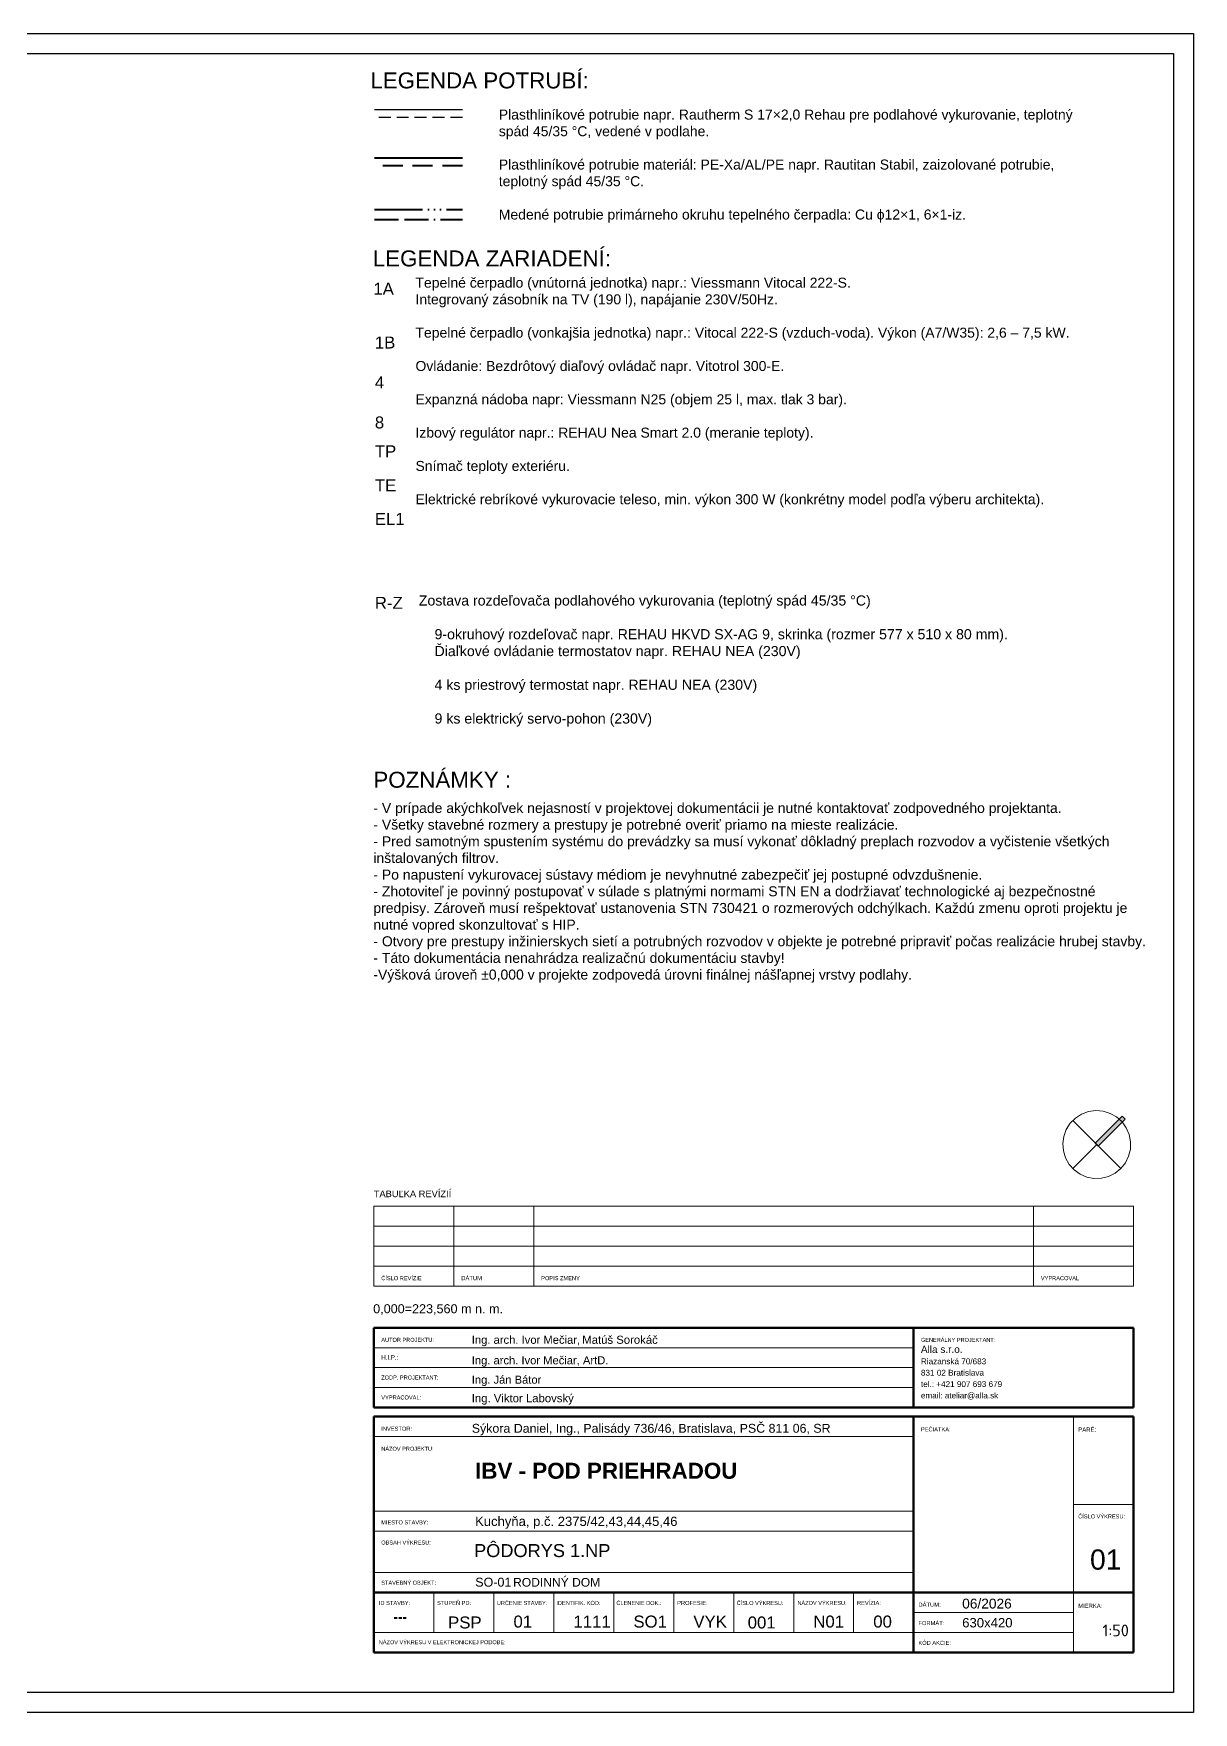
# Model space of a CAD drawing. Header units: millimetres. Extents: x 1046 to 79138, y -20101 to 54562.
# Drawn here: x 28289 to 42796, y 389 to 21389 of the extents above; entities that cross this region are included whole.
import ezdxf

# ---------------------------------------------------------------- set-up
doc = ezdxf.new("R2010")
doc.units = ezdxf.units.MM
for name, pattern in [('ACAD_ISO06W100', [36, 24, -3, 0, -3, 0, -3, 0, -3]), ('ACAD_ISO11W100', [33, 12, -3, 12, -3, 0, -3]), ('DASH', [75, 50, -25])]:
    doc.linetypes.add(name, pattern=pattern)
doc.layers.add('NETLAC', color=6, linetype='Continuous', plot=False)
for name, color, linetype, lineweight in [('Schedule Graphics', 7, 'Continuous', 9), ('Text Notes', 7, 'Continuous', 9), ('vyk-privod-45', 240, 'Continuous', 40), ('vyk-tc-privod', 175, 'ACAD_ISO06W100', 40), ('vyk-tc-vratka', 30, 'ACAD_ISO11W100', 40), ('vyk-vratka_35°C', 132, 'DASH', 40), ('vyk_POPIS', 7, 'Continuous', 20)]:
    doc.layers.add(name, color=color, linetype=linetype, lineweight=lineweight)
doc.layers.add('vyk-privod-45 PODL', color=1, linetype='Continuous')
doc.layers.add('vyk-vratka_35°C PODL', color=5, linetype='DASH')
doc.styles.add('ARIAL', font='arial.ttf')
doc.styles.add('Arial$001H0', font='arial.ttf')
doc.styles.add('Arial$101H0', font='arialbd.ttf')
doc.styles.add('Arial_B', font='arialbd.ttf', dxfattribs={"width": 0.8, "height": 3})
doc.styles.add('ISOCPEUR$001H0', font='isocpeur.ttf')
doc.styles.add('Microsoft Sans Serif$001H0', font='micross.ttf')
doc.styles.get("Standard").update_dxf_attribs({"font": 'arial.ttf'})

msp = doc.modelspace()

# ---------------------------------------------------------------- hatches: boundary and pattern name
at = {"true_color": 0x000007}
msp.add_hatch(color=7, dxfattribs=at).paths.add_polyline_path([(41567.9, 7511), (41903.7, 7846.9), (41941.8, 7808.7), (41606, 7472.9)])

# ---------------------------------------------------------------- linework, layer by layer
at = {"color": 7, "linetype": 'Continuous', "lineweight": 9, "true_color": 0x000007}
for p, q in [((41320.6, 7823.2), (41255.7, 7758.2)), ((41887.4, 7191.4), (41286.4, 7792.4)), ((41398.1, 7872.7), (41320.6, 7823.2)), ((41484.3, 7904.4), (41398.1, 7872.7)), ((41575.4, 7916.8), (41484.3, 7904.4)), ((41903.7, 7846.9), (41567.8, 7511)), ((41567.8, 7511), (41903.7, 7846.9)), ((41667, 7909.3), (41575.4, 7916.8)), ((41606, 7472.9), (41941.8, 7808.7)), ((41941.8, 7808.7), (41606, 7472.9)), ((41754.8, 7882.3), (41667, 7909.3)), ((41834.8, 7837.1), (41754.8, 7882.3)), ((41903.2, 7775.7), (41834.8, 7837.1)), ((41956.9, 7701.1), (41903.2, 7775.7)), ((41941.8, 7808.7), (41903.7, 7846.9)), ((41941.8, 7808.7), (41903.7, 7846.9)), ((41174.5, 7594.5), (41162.1, 7503.4)), ((41206.2, 7680.8), (41174.5, 7594.5)), ((41255.7, 7758.2), (41206.2, 7680.8)), ((41993.2, 7616.7), (41956.9, 7701.1)), ((42010.5, 7526.4), (41993.2, 7616.7)), ((41162.1, 7503.4), (41169.5, 7411.8)), ((41169.5, 7411.8), (41196.5, 7324)), ((41586.9, 7491.9), (41286.4, 7191.4)), ((41548.8, 7530), (41586.9, 7491.9)), ((41567.8, 7511), (41606, 7472.9)), ((41567.8, 7511), (41606, 7472.9)), ((41985.8, 7345.4), (42008, 7434.6)), ((42008, 7434.6), (42010.5, 7526.4)), ((41196.5, 7324), (41241.7, 7244)), ((41241.7, 7244), (41303.1, 7175.6)), ((41303.1, 7175.6), (41377.7, 7122)), ((41815.8, 7133.8), (41887.4, 7191.4)), ((41887.4, 7191.4), (41945, 7263)), ((41945, 7263), (41985.8, 7345.4)), ((41377.7, 7122), (41462.2, 7085.7)), ((41462.2, 7085.7), (41552.4, 7068.3)), ((41552.4, 7068.3), (41644.3, 7070.8)), ((41644.3, 7070.8), (41733.5, 7093)), ((41733.5, 7093), (41815.8, 7133.8)), ((32546.4, 6722.2), (32546.4, 5722.2)), ((32546.4, 6722.2), (42046.1, 6722.2)), ((33546.3, 6722.2), (33546.3, 5722.2)), ((34546.3, 6722.2), (34546.3, 5722.2)), ((40796.2, 6722.2), (40796.2, 5722.2)), ((42046.1, 5722.2), (42046.1, 6722.2)), ((32546.4, 6472.2), (42046.1, 6472.2)), ((32546.4, 6222.2), (42046.1, 6222.2)), ((32546.4, 5972.2), (42046.1, 5972.2)), ((32546.4, 5722.2), (42046.1, 5722.2)), ((39296.2, 4201.1), (39296.2, 5201.1)), ((39296.2, 4951.1), (32546.4, 4951.1)), ((39296.2, 4701.1), (32546.4, 4701.1)), ((39296.2, 4451.1), (32546.4, 4451.1)), ((41296.1, 1138.6), (41296.1, 4088.5)), ((39296.2, 3838.6), (32546.4, 3838.6)), ((39296.2, 3088.5), (39296.2, 1888.6)), ((41296.1, 2988.5), (42046.1, 2988.5)), ((39296.2, 2904), (32546.4, 2904)), ((39296.2, 2654), (32546.4, 2654)), ((39296.2, 2138.5), (32546.4, 2138.5)), ((33296.3, 1888.6), (33296.3, 1388.6)), ((34046.3, 1888.6), (34046.3, 1388.6)), ((34796.3, 1888.6), (34796.3, 1388.6)), ((35546.3, 1888.6), (35546.3, 1388.6)), ((36296.3, 1888.6), (36296.3, 1388.6)), ((37046.3, 1888.6), (37046.3, 1388.6)), ((37796.2, 1888.6), (37796.2, 1388.6)), ((38546.2, 1888.6), (38546.2, 1388.6)), ((39296.2, 1888.6), (39296.2, 1138.6)), ((42046.1, 1888.6), (39296.2, 1888.6)), ((41296.1, 1638.6), (39296.2, 1638.6)), ((41296.1, 1388.6), (32546.4, 1388.6))]:
    msp.add_line(p, q, dxfattribs=at)
at = {"color": 7, "linetype": 'Continuous', "lineweight": 70, "true_color": 0x000007}
for p, q in [((32546.4, 5201.1), (42046.1, 5201.1)), ((32546.4, 5201.1), (32546.4, 4201.1)), ((39296.2, 5201.1), (39296.2, 4201.1)), ((42046.1, 5201.1), (42046.1, 4201.1)), ((42046.1, 4201.1), (32546.4, 4201.1)), ((32546.4, 1138.6), (32546.4, 4088.5)), ((39296.2, 4088.5), (32546.4, 4088.5)), ((39296.2, 4088.5), (39296.2, 1888.6)), ((42046.1, 4088.5), (39296.2, 4088.5)), ((42046.1, 4088.5), (42046.1, 1138.6)), ((32546.4, 1888.6), (39296.2, 1888.6)), ((39296.2, 1888.6), (39296.2, 1138.6)), ((42046.1, 1888.6), (39296.2, 1888.6)), ((42046.1, 1138.6), (32546.4, 1138.6))]:
    msp.add_line(p, q, dxfattribs=at)
msp.add_lwpolyline([(1296.1, 21138.6), (42546.1, 21138.6), (42546.1, 638.6), (1296.1, 638.6)], close=True)
at = {"layer": 'NETLAC'}
msp.add_lwpolyline([(1046.1, 21388.6), (42796.1, 21388.6), (42796.1, 388.6), (1046.1, 388.6)], close=True, dxfattribs=at)
at = {"layer": 'vyk-privod-45'}
msp.add_line((32552.4, 19833.1), (33655.5, 19833.1), dxfattribs=at)
at = {"layer": 'vyk-privod-45 PODL', "lineweight": 30}
msp.add_line((32552.4, 20438.2), (33655.5, 20438.2), dxfattribs=at)
at = {"layer": 'vyk-tc-privod', "ltscale": 25}
msp.add_line((32552.4, 19189.8), (33655.5, 19189.8), dxfattribs=at)
at = {"layer": 'vyk-tc-vratka', "ltscale": 25}
msp.add_line((32552.4, 19061.5), (33655.5, 19061.5), dxfattribs=at)
at = {"layer": 'vyk-vratka_35°C', "ltscale": 5}
msp.add_line((33655.5, 19733.1), (32552.4, 19733.1), dxfattribs=at)
at = {"layer": 'vyk-vratka_35°C PODL', "lineweight": 30, "ltscale": 3}
msp.add_line((33655.5, 20338.2), (32552.4, 20338.2), dxfattribs=at)

# ---------------------------------------------------------------- texts
at = {"color": 7, "true_color": 0x000007}
for s, height, style, p in [('TABUĽKA REVÍZIÍ', 83.197, 'Arial$001H0', (32544.3, 6833.5)), ('ČÍSLO REVÍZIE', 50.471, 'Arial$001H0', (32637.9, 5795.1)), ('DÁTUM', 52.36, 'Arial$001H0', (33637.9, 5795.1)), ('POPIS ZMENY', 50.708, 'Arial$001H0', (34637.8, 5795.1)), ('VYPRACOVAL', 50.61, 'Arial$001H0', (40887.8, 5795.1)), ('0,000=223,560 m n. m.', 112.735, 'Arial$001H0', (32536.7, 5381.8)), ('AUTOR PROJEKTU:', 50.247, 'Arial$001H0', (32637.9, 5024)), ('Ing. arch. Ivor Mečiar, ', 100.358, 'Arial$001H0', (33769.8, 4999.5)), ('Matúš Sorokáč', 101.461, 'Arial$001H0', (35151.5, 4999.5)), ('GENERÁLNY PROJEKTANT:', 49.938, 'Arial$001H0', (39387.8, 5024)), ('H.I.P.:', 54.91, 'Arial$001H0', (32637.9, 4802.9)), ('Ing. arch. Ivor Mečiar, ArtD.', 100.071, 'Arial$001H0', (33769.8, 4743.2)), ('Alla s.r.o.', 89.515, 'Microsoft Sans Serif$001H0', (39387.8, 4885.7)), ('831 02 Bratislava', 73.068, 'Arial$001H0', (39387.8, 4601.3)), ('Riazanská 70/683', 73.014, 'Arial$001H0', (39387.8, 4743.5)), ('ZODP. PROJEKTANT:', 50.163, 'Arial$001H0', (32637.9, 4552.9)), ('Ing. Ján Bátor', 100.071, 'Arial$001H0', (33769.8, 4501)), ('tel.: +421 907 693 679', 72.862, 'Arial$001H0', (39387.8, 4459.1)), ('VYPRACOVAL:', 50.548, 'Arial$001H0', (32637.9, 4302.9)), ('Ing. Viktor Labovský', 101.461, 'Arial$001H0', (33769.8, 4268.6)), ('email: ateliar@alla.sk', 72.73, 'Arial$001H0', (39387.8, 4316.9)), ('Sýkora Daniel, Ing., Palisády 736/46, Bratislava, PSČ 811 06, SR', 110.942, 'Arial$001H0', (33769.8, 3887)), ('INVESTOR:', 51.15, 'Arial$001H0', (32637.9, 3911.4)), ('PEČIATKA:', 50.99, 'Arial$001H0', (39387.8, 3904.3)), ('PARÉ:', 53.39, 'Arial$001H0', (41355.3, 3899.4)), ('NÁZOV PROJEKTU:', 50.175, 'Arial$001H0', (32637.9, 3661.6)), ('IBV - POD PRIEHRADOU', 200.348, 'Arial$101H0', (33811.6, 3311.5)), ('MIESTO STAVBY:', 50.389, 'Arial$001H0', (32637.9, 2740.7)), ('Kuchyňa, p.č. 2375/42,43,44,45,46', 116.805, 'Arial$001H0', (33811.5, 2720.6)), ('ČÍSLO VÝKRESU:', 50.282, 'Arial$001H0', (41355.3, 2815.1)), ('OBSAH VÝKRESU:', 50.223, 'Arial$001H0', (32637.9, 2488.6)), ('PÔDORYS 1.NP', 162.702, 'Microsoft Sans Serif$001H0', (33798.9, 2331.5)), ('01', 253.02, 'Microsoft Sans Serif$001H0', (41502.6, 2174.3)), ('STAVEBNÝ OBJEKT:', 50.131, 'Arial$001H0', (32637.9, 1986.1)), (' SO-01 ', 111.95, 'Arial$001H0', (33769.8, 1961.9)), ('RODINNÝ DOM', 108.022, 'Arial$001H0', (34286.6, 1961.9)), ('ID STAVBY:', 51.19, 'Arial$001H0', (32606.7, 1732.6)), ('STUPEŇ PD:', 50.78, 'Arial$001H0', (33335.4, 1732.6)), ('URČENIE STAVBY:', 50.196, 'Arial$001H0', (34083.3, 1732.6)), ('IDENTIFIK. KÓD:', 50.346, 'Arial$001H0', (34828.5, 1732.6)), ('ČLENENIE DOK.:', 50.324, 'Arial$001H0', (35579.1, 1732.6)), ('PROFESIE:', 51.18, 'Arial$001H0', (36338.8, 1732.6)), ('ČÍSLO VÝKRESU:', 50.282, 'Arial$001H0', (37082.8, 1732.6)), ('NÁZOV VÝKRESU:', 50.229, 'Arial$001H0', (37842.5, 1732.6)), ('REVÍZIA:', 51.73, 'Arial$001H0', (38586.5, 1732.6)), ('DÁTUM:', 52.02, 'Arial$001H0', (39356.6, 1711.1)), ('06/2026', 122.78, 'Arial$001H0', (39903.8, 1688.5)), ('MIERKA:', 52.21, 'Arial$001H0', (41356.5, 1695.6)), ('FORMÁT:', 51.43, 'Arial$001H0', (39356.6, 1480.7)), ('630x420', 117.51, 'Arial$001H0', (39903.8, 1451.8)), ('1:50', 147.48, 'ISOCPEUR$001H0', (41658.7, 1340.5)), ('NÁZOV VÝKRESU V ELEKTRONICKEJ PODOBE:', 49.874, 'Arial$001H0', (32606.7, 1241.9)), ('KÓD AKCIE:', 50.88, 'Arial$001H0', (39356.6, 1233.1))]:
    msp.add_text(s, height=height, dxfattribs=dict(at, style=style)).set_placement(p)
at = {"char_height": 125, "attachment_point": 1}
for s, width, heights, insert in [('Plasthliníkové potrubie napr. Rautherm S 17×2,0 Rehau pre podlahové vykurovanie, teplotný spád 45/35 °C, vedené v podlahe.\\P\\PPlasthliníkové potrubie materiál: PE-Xa/AL/PE napr. Rautitan Stabil, zaizolované potrubie, teplotný spád 45/35 °C.^J\\PMedené potrubie primárneho okruhu tepelného čerpadla: Cu ϕ12×1, 6×1-iz.', 7416.579, [0], (34107.9, 20438.2)), ('Tepelné čerpadlo (vnútorná jednotka) napr.: Viessmann Vitocal 222-S.\\PIntegrovaný zásobník na TV (190 l), napájanie 230V/50Hz.\\P\\PTepelné čerpadlo (vonkajšia jednotka) napr.: Vitocal 222-S (vzduch-voda). Výkon (A7/W35): 2,6 – 7,5 kW.\\P\\POvládanie: Bezdrôtový diaľový ovládač napr. Vitotrol 300-E.\\P\\PExpanzná nádoba napr: Viessmann N25 (objem 25 l, max. tlak 3 bar).\\P\\PIzbový regulátor napr.: REHAU Nea Smart 2.0 (meranie teploty).\\P\\PSnímač teploty exteriéru.\\P\\PElektrické rebríkové vykurovacie teleso, min. výkon 300 W (konkrétny model podľa výberu architekta).', 7746.67, [3308.2], (33065.7, 18335.1)), ('- V prípade akýchkoľvek nejasností v projektovej dokumentácii je nutné kontaktovať zodpovedného projektanta.\\P- Všetky stavebné rozmery a prestupy je potrebné overiť priamo na mieste realizácie.\\P- Pred samotným spustením systému do prevádzky sa musí vykonať dôkladný preplach rozvodov a vyčistenie všetkých inštalovaných filtrov.\\P- Po napustení vykurovacej sústavy médiom je nevyhnutné zabezpečiť jej postupné odvzdušnenie.\\P- Zhotoviteľ je povinný postupovať v súlade s platnými normami STN EN a dodržiavať technologické aj bezpečnostné predpisy. Zároveň musí rešpektovať ustanovenia STN 730421 o rozmerových odchýlkach. Každú zmenu oproti projektu je nutné vopred skonzultovať s HIP.\\P- Otvory pre prestupy inžinierskych sietí a potrubných rozvodov v objekte je potrebné pripraviť počas realizácie hrubej stavby.\\P- Táto dokumentácia nenahrádza realizačnú dokumentáciu stavby!\\P-Výšková úroveň ±0,000 v projekte zodpovedá úrovni finálnej nášľapnej vrstvy podlahy.', 9481.578, [0], (32538.9, 11764.2))]:
    msp.add_mtext_dynamic_manual_height_columns(s, width=width, gutter_width=625, heights=heights, dxfattribs=dict(at, insert=insert))
at = {"layer": 'Schedule Graphics', "style": 'ARIAL'}
for s, p in [('LEGENDA POTRUBÍ:', (32501.2, 20702.6)), ('LEGENDA ZARIADENÍ:', (32531.2, 18476.3)), ('POZNÁMKY :', (32538.9, 11955))]:
    msp.add_text(s, height=200, dxfattribs=at).set_placement(p)
at = {"layer": 'Text Notes', "char_height": 150, "attachment_point": 1}
for s, insert, width, style in [('---', (32791.7, 1662.6), 202.025, 'Arial_B'), ('PSP', (33473.6, 1588.6), 378.397, 'ARIAL'), ('01', (34291.7, 1600), 230.886, 'ARIAL'), ('1111', (35041.7, 1600), 461.772, 'ARIAL'), ('SO1', (35791.7, 1600), 413.671, 'ARIAL'), ('VYK', (36541.7, 1600), 320.885, 'ARIAL'), ('001', (37221, 1588.6), 378.397, 'ARIAL'), ('N01', (38041.7, 1600), 378.397, 'ARIAL'), ('00', (38791.7, 1600), 230.886, 'ARIAL')]:
    msp.add_mtext(s, dxfattribs=dict(at, insert=insert, width=width, style=style))
at = {"layer": 'vyk_POPIS', "lineweight": 35, "style": 'ARIAL'}
for s, p in [('1A', (32538.9, 18121.3)), ('1B', (32557.4, 17449.3)), ('4', (32557.4, 16949.3)), ('8', (32557.4, 16449.3)), ('TP', (32557.4, 16088.6)), ('TE', (32557.4, 15662.9)), ('EL1', (32557.4, 15243)), ('R-Z', (32557.4, 14193))]:
    msp.add_text(s, height=150, dxfattribs=at).set_placement(p)
at = {"layer": 'vyk_POPIS', "insert": (33107.6, 14360.7), "char_height": 126.5, "attachment_point": 1, "style": 'ARIAL'}
msp.add_mtext_dynamic_manual_height_columns('Zostava rozdeľovača podlahového vykurovania (teplotný spád 45/35 °C)\\P\\P    9-okruhový rozdeľovač napr. REHAU HKVD SX-AG 9, skrinka (rozmer 577 x 510 x 80 mm).\\P    Ďiaľkové ovládanie termostatov napr. REHAU NEA (230V)\\P\\P    4 ks priestrový termostat napr. REHAU NEA (230V)\\P\\P    9 ks elektrický servo-pohon (230V)', width=9488.825, gutter_width=12.5, heights=[0], dxfattribs=at)

doc.saveas('drawing.dxf')
